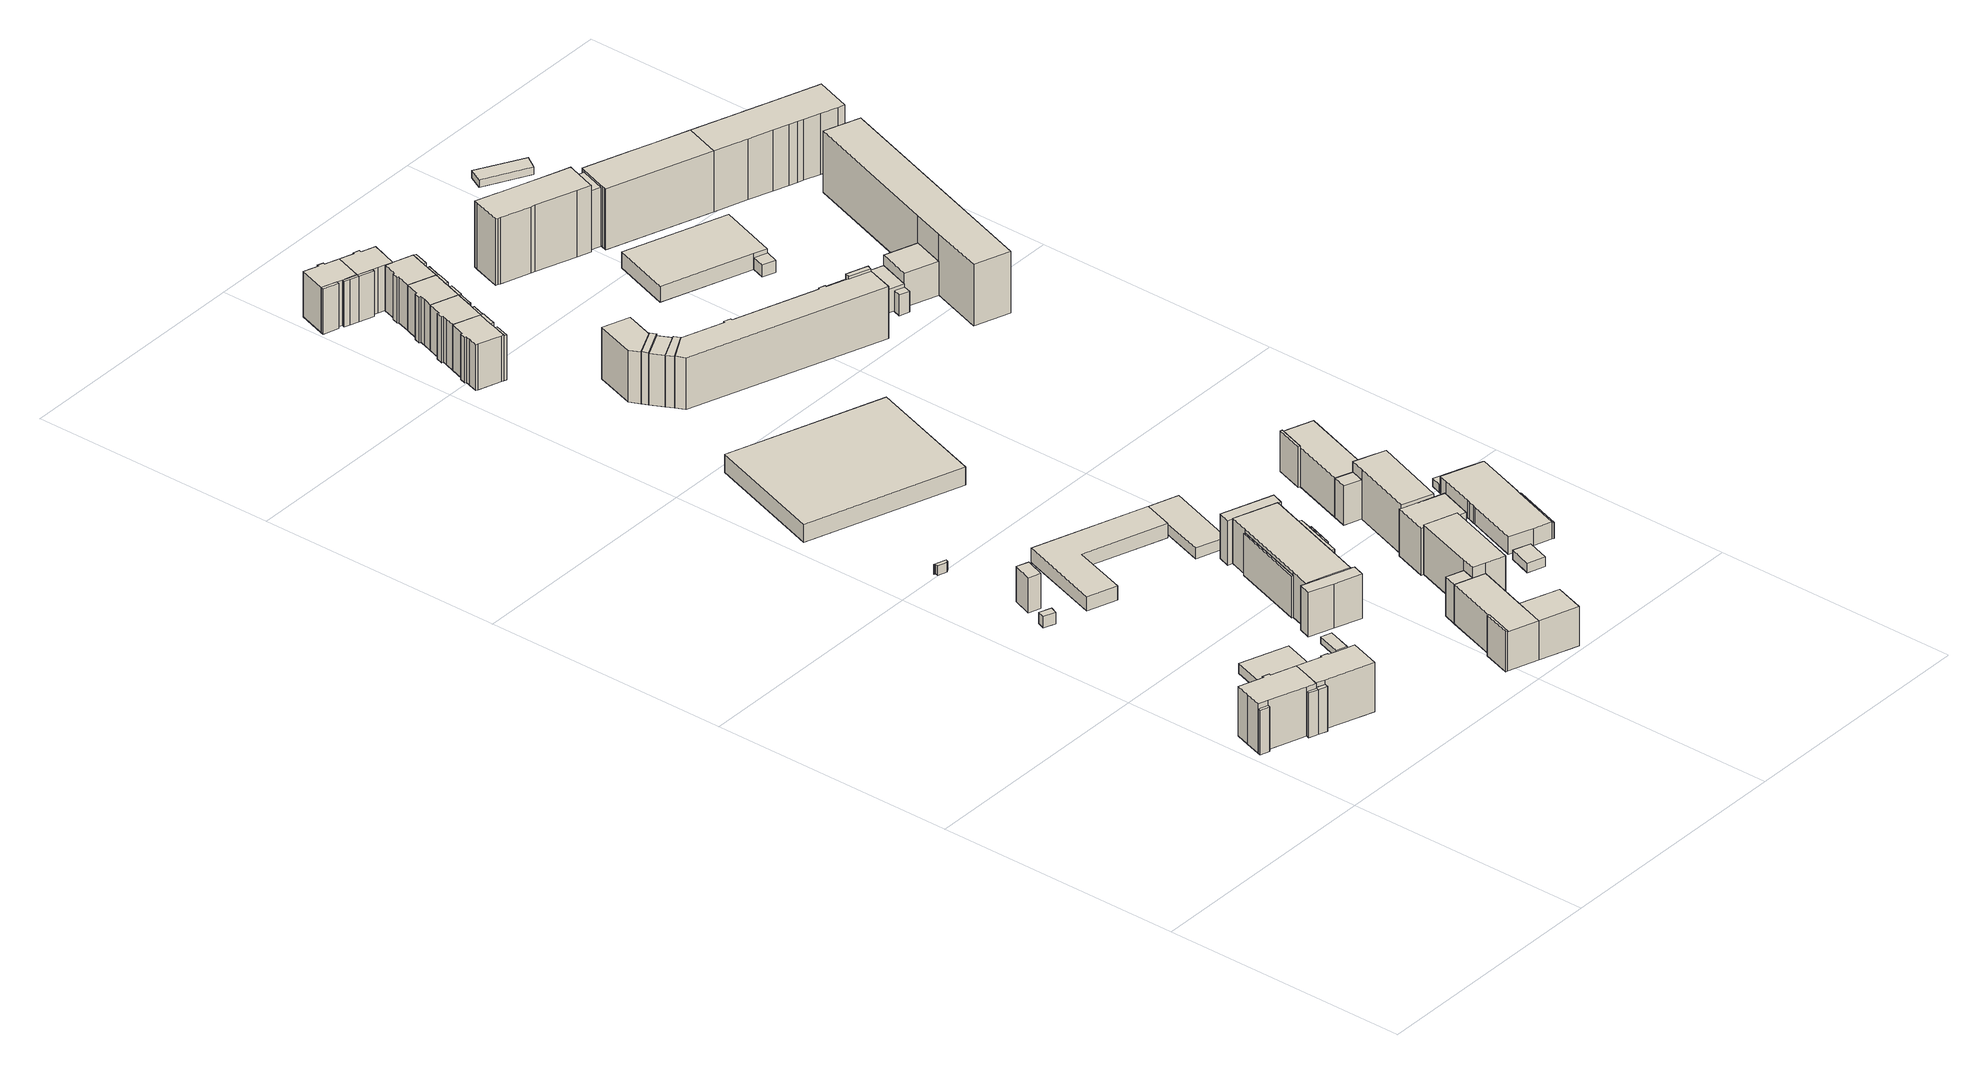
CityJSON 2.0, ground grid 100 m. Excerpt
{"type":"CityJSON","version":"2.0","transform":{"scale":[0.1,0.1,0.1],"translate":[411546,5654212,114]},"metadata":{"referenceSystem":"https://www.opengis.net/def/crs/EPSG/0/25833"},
"CityObjects":{
"building1":{"type":"Building","attributes":{"Gemeindeschluessel":14612000,"Geometrietyp2DReferenz":"3000","function":"31001_9998","roofType":"9999"},"children":["building1-1","building1-2","building1-3"]},
"building1-1":{"type":"BuildingPart","attributes":{"Dachtyp_tdc":"tdcGableRoof","Dachneigung":35.06,"QualitaetDacherkennung":77,"Geometrietyp2DReferenz":"3000","measuredHeight":22.81,"roofType":"3100"},"parents":["building1"],"geometry":[{"type":"Solid","lod":"1","boundaries":[[[[0,1,2,3,4,5,6,7,8,9,10,11]],[[12,13,14,15,16,17,18,19,20,21,22,23]],[[11,13,12,0]],[[10,14,13,11]],[[9,15,14,10]],[[8,16,15,9]],[[7,17,16,8]],[[6,18,17,7]],[[5,19,18,6]],[[4,20,19,5]],[[3,21,20,4]],[[2,22,21,3]],[[1,23,22,2]],[[0,12,23,1]]]]}]},
"building1-2":{"type":"BuildingPart","attributes":{"Dachtyp_tdc":"tdcPolyFlatRoof","Dachneigung":21.96,"QualitaetDacherkennung":33,"Geometrietyp2DReferenz":"3000","measuredHeight":19.22,"roofType":"2100"},"parents":["building1"],"geometry":[{"type":"Solid","lod":"1","boundaries":[[[[24,25,26,27]],[[28,29,23,22]],[[27,29,28,24]],[[26,23,29,27]],[[25,22,23,26]],[[24,28,22,25]]]]}]},
"building1-3":{"type":"BuildingPart","attributes":{"Dachtyp_tdc":"tdcPolyFlatRoof","Dachneigung":22.12,"QualitaetDacherkennung":29,"Geometrietyp2DReferenz":"3000","measuredHeight":19.28,"roofType":"2100"},"parents":["building1"],"geometry":[{"type":"Solid","lod":"1","boundaries":[[[[30,31,32,33]],[[13,12,34,35]],[[33,12,13,30]],[[32,34,12,33]],[[31,35,34,32]],[[30,13,35,31]]]]}]},
"building2":{"type":"Building","attributes":{"Gemeindeschluessel":14612000,"Geometrietyp2DReferenz":"3000","function":"31001_9998","roofType":"9999"},"children":["building2-1","building2-2"]},
"building2-1":{"type":"BuildingPart","attributes":{"Dachtyp_tdc":"tdcPolyFlatRoof","Dachneigung":21.98,"QualitaetDacherkennung":33,"Geometrietyp2DReferenz":"3000","measuredHeight":19.22,"roofType":"2100"},"parents":["building2"],"geometry":[{"type":"Solid","lod":"1","boundaries":[[[[36,24,37,38]],[[39,40,41,28]],[[38,40,39,36]],[[37,41,40,38]],[[24,28,41,37]],[[36,39,28,24]]]]}]},
"building2-2":{"type":"BuildingPart","attributes":{"Dachtyp_tdc":"tdcHipAndGableRoof","Dachneigung":34.93,"QualitaetDacherkennung":73,"Geometrietyp2DReferenz":"3000","measuredHeight":22.81,"roofType":"5000"},"parents":["building2"],"geometry":[{"type":"Solid","lod":"1","boundaries":[[[[3,42,43,44,45,46,47,48,49,50,4]],[[21,20,51,52,53,54,55,56,57,40,39]],[[4,20,21,3]],[[50,51,20,4]],[[49,52,51,50]],[[48,53,52,49]],[[47,54,53,48]],[[46,55,54,47]],[[45,56,55,46]],[[44,57,56,45]],[[43,40,57,44]],[[42,39,40,43]],[[3,21,39,42]]]]}]},
"building3":{"type":"Building","attributes":{"Dachtyp_tdc":"tdcGableRoof","Gemeindeschluessel":14612000,"Dachneigung":68.28,"QualitaetDacherkennung":8,"Geometrietyp2DReferenz":"3000","measuredHeight":7.59,"function":"31001_9998","roofType":"3100"},"geometry":[{"type":"Solid","lod":"1","boundaries":[[[[58,59,60,61]],[[62,63,64,65]],[[61,63,62,58]],[[60,64,63,61]],[[59,65,64,60]],[[58,62,65,59]]]]}]},
"building4":{"type":"Building","attributes":{"Dachtyp_tdc":"tdcPolyFlatRoof","Gemeindeschluessel":14612000,"Dachneigung":0,"QualitaetDacherkennung":39,"Geometrietyp2DReferenz":"3000","measuredHeight":4.25,"function":"31001_9998","roofType":"1000"},"geometry":[{"type":"Solid","lod":"1","boundaries":[[[[66,67,68,69]],[[70,71,72,73]],[[69,71,70,66]],[[68,72,71,69]],[[67,73,72,68]],[[66,70,73,67]]]]}]},
"building5":{"type":"Building","attributes":{"Dachtyp_tdc":"tdcFreeFormRoof","Gemeindeschluessel":14612000,"Dachneigung":50.84,"QualitaetDacherkennung":5,"Geometrietyp2DReferenz":"3000","measuredHeight":16.17,"function":"31001_9998","roofType":"5000"},"geometry":[{"type":"Solid","lod":"1","boundaries":[[[[74,75,76,77]],[[78,79,80,81]],[[77,79,78,74]],[[76,80,79,77]],[[75,81,80,76]],[[74,78,81,75]]]]}]},
"building6":{"type":"Building","attributes":{"Dachtyp_tdc":"tdcPolyFlatRoof","Gemeindeschluessel":14612000,"Dachneigung":0,"QualitaetDacherkennung":42,"Geometrietyp2DReferenz":"3000","measuredHeight":3.91,"function":"31001_9998","roofType":"1000"},"geometry":[{"type":"Solid","lod":"1","boundaries":[[[[82,83,84,85,86,87,88,89]],[[90,91,92,93,94,95,96,97]],[[89,91,90,82]],[[88,92,91,89]],[[87,93,92,88]],[[86,94,93,87]],[[85,95,94,86]],[[84,96,95,85]],[[83,97,96,84]],[[82,90,97,83]]]]}]},
"building7":{"type":"Building","attributes":{"Dachtyp_tdc":"tdcPolyFlatRoof","Gemeindeschluessel":14612000,"Dachneigung":5.06,"QualitaetDacherkennung":62,"Geometrietyp2DReferenz":"3000","measuredHeight":3.01,"function":"31001_9998","roofType":"2100"},"geometry":[{"type":"Solid","lod":"1","boundaries":[[[[98,99,100,101]],[[102,103,104,105]],[[101,103,102,98]],[[100,104,103,101]],[[99,105,104,100]],[[98,102,105,99]]]]}]},
"building8":{"type":"Building","attributes":{"name":"Hochschule für Technik und Wirtschaft Dresden","Dachtyp_tdc":"tdcFreeFormRoof","Gemeindeschluessel":14612000,"Dachneigung":13.19,"QualitaetDacherkennung":91,"Geometrietyp2DReferenz":"3000","measuredHeight":6.65,"function":"31001_3023","roofType":"5000"},"geometry":[{"type":"Solid","lod":"1","boundaries":[[[[106,107,108,109,110,111]],[[112,113,114,115,116,117]],[[111,113,112,106]],[[110,114,113,111]],[[109,115,114,110]],[[108,116,115,109]],[[107,117,116,108]],[[106,112,117,107]]]]}]},
"building9":{"type":"Building","attributes":{"Gemeindeschluessel":14612000,"Geometrietyp2DReferenz":"3000","function":"31001_9998","roofType":"9999"},"children":["building9-1","building9-2","building9-3","building9-4","building9-5","building9-6"]},
"building9-1":{"type":"BuildingPart","attributes":{"Dachtyp_tdc":"tdcGableRoof","Dachneigung":22.15,"QualitaetDacherkennung":25,"Geometrietyp2DReferenz":"3000","measuredHeight":19.41,"roofType":"3100"},"parents":["building9"],"geometry":[{"type":"Solid","lod":"1","boundaries":[[[[118,119,120,121]],[[122,123,124,125]],[[121,123,122,118]],[[120,124,123,121]],[[119,125,124,120]],[[118,122,125,119]]]]}]},
"building9-2":{"type":"BuildingPart","attributes":{"Dachtyp_tdc":"tdcFreeFormRoof","Dachneigung":69.65,"QualitaetDacherkennung":26,"Geometrietyp2DReferenz":"3000","measuredHeight":19.4,"roofType":"5000"},"parents":["building9"],"geometry":[{"type":"Solid","lod":"1","boundaries":[[[[118,126,127,128,129,119]],[[122,125,130,131,132,133]],[[119,125,122,118]],[[129,130,125,119]],[[128,131,130,129]],[[127,132,131,128]],[[126,133,132,127]],[[118,122,133,126]]]]}]},
"building9-3":{"type":"BuildingPart","attributes":{"Dachtyp_tdc":"tdcGableRoof","Dachneigung":21.9,"QualitaetDacherkennung":54,"Geometrietyp2DReferenz":"3000","measuredHeight":20.7,"roofType":"3100"},"parents":["building9"],"geometry":[{"type":"Solid","lod":"1","boundaries":[[[[134,135,136,137,138,139,140,141,142,143]],[[144,145,146,147,148,149,150,151,152,153]],[[142,145,144,143]],[[141,146,145,142]],[[140,147,146,141]],[[139,148,147,140]],[[138,149,148,139]],[[137,150,149,138]],[[136,151,150,137]],[[135,152,151,136]],[[134,153,152,135]],[[143,144,153,134]]]]}]},
"building9-4":{"type":"BuildingPart","attributes":{"Dachtyp_tdc":"tdcPolyFlatRoof","Dachneigung":0,"QualitaetDacherkennung":43,"Geometrietyp2DReferenz":"3000","measuredHeight":17.25,"roofType":"1000"},"parents":["building9"],"geometry":[{"type":"Solid","lod":"1","boundaries":[[[[154,155,156,157]],[[158,159,160,161]],[[157,159,158,154]],[[156,160,159,157]],[[155,161,160,156]],[[154,158,161,155]]]]}]},
"building9-5":{"type":"BuildingPart","attributes":{"Dachtyp_tdc":"tdcGableRoof","Dachneigung":21.2,"QualitaetDacherkennung":77,"Geometrietyp2DReferenz":"3000","measuredHeight":20.61,"roofType":"3100"},"parents":["building9"],"geometry":[{"type":"Solid","lod":"1","boundaries":[[[[162,163,164,165,166,167,168,169,170,171,172,173]],[[158,161,174,175,176,132,131,177,147,146,145,144]],[[173,158,144,162]],[[172,161,158,173]],[[171,174,161,172]],[[170,175,174,171]],[[169,176,175,170]],[[168,132,176,169]],[[167,131,132,168]],[[166,177,131,167]],[[165,147,177,166]],[[164,146,147,165]],[[163,145,146,164]],[[162,144,145,163]]]]}]},
"building9-6":{"type":"BuildingPart","attributes":{"Dachtyp_tdc":"tdcGableRoof","Dachneigung":21.62,"QualitaetDacherkennung":61,"Geometrietyp2DReferenz":"3000","measuredHeight":20.67,"roofType":"3100"},"parents":["building9"],"geometry":[{"type":"Solid","lod":"1","boundaries":[[[[178,179,180,181,182,183]],[[184,185,186,176,174,187]],[[183,185,184,178]],[[182,186,185,183]],[[181,176,186,182]],[[180,174,176,181]],[[179,187,174,180]],[[178,184,187,179]]]]}]},
"building10":{"type":"Building","attributes":{"name":"Hochschule für Technik und Wirtschaft Dresden","Dachtyp_tdc":"tdcHipAndGableRoof","Gemeindeschluessel":14612000,"Dachneigung":10.08,"QualitaetDacherkennung":5,"Geometrietyp2DReferenz":"3000","measuredHeight":10.89,"function":"31001_3023","roofType":"5000"},"geometry":[{"type":"Solid","lod":"1","boundaries":[[[[188,189,190,191]],[[192,193,194,195]],[[191,193,192,188]],[[190,194,193,191]],[[189,195,194,190]],[[188,192,195,189]]]]}]},
"building11":{"type":"Building","attributes":{"Gemeindeschluessel":14612000,"Geometrietyp2DReferenz":"3000","function":"31001_9998","roofType":"9999"},"children":["building11-1","building11-2","building11-3"]},
"building11-1":{"type":"BuildingPart","attributes":{"Dachtyp_tdc":"tdcPolyFlatRoof","Dachneigung":42.52,"QualitaetDacherkennung":29,"Geometrietyp2DReferenz":"3000","measuredHeight":19.48,"roofType":"2100"},"parents":["building11"],"geometry":[{"type":"Solid","lod":"1","boundaries":[[[[196,197,198,199,200,201]],[[202,203,204,205,206,207]],[[201,203,202,196]],[[200,204,203,201]],[[199,205,204,200]],[[198,206,205,199]],[[197,207,206,198]],[[196,202,207,197]]]]}]},
"building11-2":{"type":"BuildingPart","attributes":{"Dachtyp_tdc":"tdcPolyFlatRoof","Dachneigung":0,"QualitaetDacherkennung":81,"Geometrietyp2DReferenz":"3000","measuredHeight":18.96,"roofType":"1000"},"parents":["building11"],"geometry":[{"type":"Solid","lod":"1","boundaries":[[[[201,208,209,210,211,212,213,214,215,216,217,218,196]],[[203,202,219,220,221,222,223,224,225,226,227,228,229]],[[196,202,203,201]],[[218,219,202,196]],[[217,220,219,218]],[[216,221,220,217]],[[215,222,221,216]],[[214,223,222,215]],[[213,224,223,214]],[[212,225,224,213]],[[211,226,225,212]],[[210,227,226,211]],[[209,228,227,210]],[[208,229,228,209]],[[201,203,229,208]]]]}]},
"building11-3":{"type":"BuildingPart","attributes":{"Dachtyp_tdc":"tdcPolyFlatRoof","Dachneigung":24.58,"QualitaetDacherkennung":44,"Geometrietyp2DReferenz":"3000","measuredHeight":18.79,"roofType":"2100"},"parents":["building11"],"geometry":[{"type":"Solid","lod":"1","boundaries":[[[[230,231,232,233]],[[234,235,220,219]],[[233,235,234,230]],[[232,220,235,233]],[[231,219,220,232]],[[230,234,219,231]]]]}]},
"building12":{"type":"Building","attributes":{"name":"Hochschule für Technik und Wirtschaft Dresden","Dachtyp_tdc":"tdcFreeFormRoof","Gemeindeschluessel":14612000,"Dachneigung":11.05,"QualitaetDacherkennung":77,"Geometrietyp2DReferenz":"3000","measuredHeight":5.21,"function":"31001_3023","roofType":"5000"},"geometry":[{"type":"Solid","lod":"1","boundaries":[[[[236,237,238,239,240]],[[241,242,243,244,245]],[[240,242,241,236]],[[239,243,242,240]],[[238,244,243,239]],[[237,245,244,238]],[[236,241,245,237]]]]}]},
"building13":{"type":"Building","attributes":{"Gemeindeschluessel":14612000,"Geometrietyp2DReferenz":"3000","function":"31001_9998","roofType":"9999"},"children":["building13-1","building13-2","building13-3"]},
"building13-1":{"type":"BuildingPart","attributes":{"Dachtyp_tdc":"tdcPolyFlatRoof","Dachneigung":26.37,"QualitaetDacherkennung":40,"Geometrietyp2DReferenz":"3000","measuredHeight":18.81,"roofType":"2100"},"parents":["building13"],"geometry":[{"type":"Solid","lod":"1","boundaries":[[[[246,247,248,249,250]],[[251,252,253,254,255]],[[250,252,251,246]],[[249,253,252,250]],[[248,254,253,249]],[[247,255,254,248]],[[246,251,255,247]]]]}]},
"building13-2":{"type":"BuildingPart","attributes":{"Dachtyp_tdc":"tdcPolyFlatRoof","Dachneigung":0,"QualitaetDacherkennung":50,"Geometrietyp2DReferenz":"3000","measuredHeight":18.59,"roofType":"1000"},"parents":["building13"],"geometry":[{"type":"Solid","lod":"1","boundaries":[[[[256,257,258,259]],[[260,261,205,204]],[[259,261,260,256]],[[258,205,261,259]],[[257,204,205,258]],[[256,260,204,257]]]]}]},
"building13-3":{"type":"BuildingPart","attributes":{"Dachtyp_tdc":"tdcPolyFlatRoof","Dachneigung":0,"QualitaetDacherkennung":83,"Geometrietyp2DReferenz":"3000","measuredHeight":18.95,"roofType":"1000"},"parents":["building13"],"geometry":[{"type":"Solid","lod":"1","boundaries":[[[[262,263,264,265,266,267,268,269,208,200,270]],[[253,260,204,229,271,272,273,274,275,276,254]],[[270,260,253,262]],[[200,204,260,270]],[[208,229,204,200]],[[269,271,229,208]],[[268,272,271,269]],[[267,273,272,268]],[[266,274,273,267]],[[265,275,274,266]],[[264,276,275,265]],[[263,254,276,264]],[[262,253,254,263]]]]}]},
"building14":{"type":"Building","attributes":{"Gemeindeschluessel":14612000,"Geometrietyp2DReferenz":"3000","function":"31001_9998","roofType":"9999"},"children":["building14-1","building14-2","building14-3","building14-4","building14-5","building14-6","building14-7","building14-8","building14-9","building14-10","building14-11"]},
"building14-1":{"type":"BuildingPart","attributes":{"Dachtyp_tdc":"tdcPolyFlatRoof","Dachneigung":0,"QualitaetDacherkennung":68,"Geometrietyp2DReferenz":"3000","measuredHeight":16.2,"roofType":"1000"},"parents":["building14"],"geometry":[{"type":"Solid","lod":"1","boundaries":[[[[277,278,279,280,281,282]],[[283,284,285,286,287,288]],[[282,284,283,277]],[[281,285,284,282]],[[280,286,285,281]],[[279,287,286,280]],[[278,288,287,279]],[[277,283,288,278]]]]}]},
"building14-2":{"type":"BuildingPart","attributes":{"Dachtyp_tdc":"tdcPolyFlatRoof","Dachneigung":0,"QualitaetDacherkennung":66,"Geometrietyp2DReferenz":"3000","measuredHeight":16.14,"roofType":"1000"},"parents":["building14"],"geometry":[{"type":"Solid","lod":"1","boundaries":[[[[289,290,291,292,293]],[[294,295,296,297,298]],[[293,295,294,289]],[[292,296,295,293]],[[291,297,296,292]],[[290,298,297,291]],[[289,294,298,290]]]]}]},
"building14-3":{"type":"BuildingPart","attributes":{"Dachtyp_tdc":"tdcPolyFlatRoof","Dachneigung":0,"QualitaetDacherkennung":50,"Geometrietyp2DReferenz":"3000","measuredHeight":16.14,"roofType":"1000"},"parents":["building14"],"geometry":[{"type":"Solid","lod":"1","boundaries":[[[[280,299,300,301]],[[286,302,303,304]],[[301,302,286,280]],[[300,303,302,301]],[[299,304,303,300]],[[280,286,304,299]]]]}]},
"building14-4":{"type":"BuildingPart","attributes":{"Dachtyp_tdc":"tdcFreeFormRoof","Dachneigung":62.84,"QualitaetDacherkennung":42,"Geometrietyp2DReferenz":"3000","measuredHeight":17.19,"roofType":"5000"},"parents":["building14"],"geometry":[{"type":"Solid","lod":"1","boundaries":[[[[305,306,307,308]],[[295,309,310,296]],[[308,309,295,305]],[[307,310,309,308]],[[306,296,310,307]],[[305,295,296,306]]]]}]},
"building14-5":{"type":"BuildingPart","attributes":{"Dachtyp_tdc":"tdcHipAndGableRoof","Dachneigung":35.53,"QualitaetDacherkennung":71,"Geometrietyp2DReferenz":"3000","measuredHeight":22.99,"roofType":"5000"},"parents":["building14"],"geometry":[{"type":"Solid","lod":"1","boundaries":[[[[311,312,313,314,315,316]],[[317,287,304,303,318,319]],[[316,317,319,311]],[[315,287,317,316]],[[314,304,287,315]],[[313,303,304,314]],[[312,318,303,313]],[[311,319,318,312]]]]}]},
"building14-6":{"type":"BuildingPart","attributes":{"Dachtyp_tdc":"tdcPolyFlatRoof","Dachneigung":0,"QualitaetDacherkennung":51,"Geometrietyp2DReferenz":"3000","measuredHeight":16.19,"roofType":"1000"},"parents":["building14"],"geometry":[{"type":"Solid","lod":"1","boundaries":[[[[320,321,289,322]],[[323,324,294,325]],[[322,324,323,320]],[[289,294,324,322]],[[321,325,294,289]],[[320,323,325,321]]]]}]},
"building14-7":{"type":"BuildingPart","attributes":{"Dachtyp_tdc":"tdcFreeFormRoof","Dachneigung":63.02,"QualitaetDacherkennung":37,"Geometrietyp2DReferenz":"3000","measuredHeight":17.15,"roofType":"5000"},"parents":["building14"],"geometry":[{"type":"Solid","lod":"1","boundaries":[[[[326,327,328,329]],[[284,330,331,285]],[[329,330,284,326]],[[328,331,330,329]],[[327,285,331,328]],[[326,284,285,327]]]]}]},
"building14-8":{"type":"BuildingPart","attributes":{"Dachtyp_tdc":"tdcPolyFlatRoof","Dachneigung":0,"QualitaetDacherkennung":57,"Geometrietyp2DReferenz":"3000","measuredHeight":16.14,"roofType":"1000"},"parents":["building14"],"geometry":[{"type":"Solid","lod":"1","boundaries":[[[[332,333,278,277]],[[334,283,288,335]],[[277,283,334,332]],[[278,288,283,277]],[[333,335,288,278]],[[332,334,335,333]]]]}]},
"building14-9":{"type":"BuildingPart","attributes":{"Dachtyp_tdc":"tdcHipAndGableRoof","Dachneigung":35.03,"QualitaetDacherkennung":76,"Geometrietyp2DReferenz":"3000","measuredHeight":22.94,"roofType":"5000"},"parents":["building14"],"geometry":[{"type":"Solid","lod":"1","boundaries":[[[[336,337,338,339,340,341]],[[323,325,298,342,343,344]],[[341,325,323,336]],[[340,298,325,341]],[[339,342,298,340]],[[338,343,342,339]],[[337,344,343,338]],[[336,323,344,337]]]]}]},
"building14-10":{"type":"BuildingPart","attributes":{"Dachtyp_tdc":"tdcGableRoof","Dachneigung":36.73,"QualitaetDacherkennung":13,"Geometrietyp2DReferenz":"3000","measuredHeight":23,"roofType":"3100"},"parents":["building14"],"geometry":[{"type":"Solid","lod":"1","boundaries":[[[[345,346,347,348,349]],[[344,343,350,351,352]],[[349,343,344,345]],[[348,350,343,349]],[[347,351,350,348]],[[346,352,351,347]],[[345,344,352,346]]]]}]},
"building14-11":{"type":"BuildingPart","attributes":{"Dachtyp_tdc":"tdcGableRoof","Dachneigung":33.35,"QualitaetDacherkennung":47,"Geometrietyp2DReferenz":"3000","measuredHeight":22.85,"roofType":"3100"},"parents":["building14"],"geometry":[{"type":"Solid","lod":"1","boundaries":[[[[353,354,355,356,357,358,359,360,361]],[[319,362,318,363,364,352,365,351,366]],[[360,362,319,361]],[[359,318,362,360]],[[358,363,318,359]],[[357,364,363,358]],[[356,352,364,357]],[[355,365,352,356]],[[354,351,365,355]],[[353,366,351,354]],[[361,319,366,353]]]]}]},
"building15":{"type":"Building","attributes":{"Gemeindeschluessel":14612000,"Geometrietyp2DReferenz":"3000","function":"31001_9998","roofType":"9999"},"children":["building15-1","building15-2","building15-3"]},
"building15-1":{"type":"BuildingPart","attributes":{"Dachtyp_tdc":"tdcFreeFormRoof","Dachneigung":58.13,"QualitaetDacherkennung":10,"Geometrietyp2DReferenz":"3000","measuredHeight":19.27,"roofType":"5000"},"parents":["building15"],"geometry":[{"type":"Solid","lod":"1","boundaries":[[[[367,368,369,370]],[[371,372,373,374]],[[370,372,371,367]],[[369,373,372,370]],[[368,374,373,369]],[[367,371,374,368]]]]}]},
"building15-2":{"type":"BuildingPart","attributes":{"Dachtyp_tdc":"tdcPolyFlatRoof","Dachneigung":0,"QualitaetDacherkennung":70,"Geometrietyp2DReferenz":"3000","measuredHeight":18.79,"roofType":"1000"},"parents":["building15"],"geometry":[{"type":"Solid","lod":"1","boundaries":[[[[368,367,375,376,377,378,379,380,381,382,383]],[[384,385,386,387,388,389,390,391,392,371,374]],[[383,384,374,368]],[[382,385,384,383]],[[381,386,385,382]],[[380,387,386,381]],[[379,388,387,380]],[[378,389,388,379]],[[377,390,389,378]],[[376,391,390,377]],[[375,392,391,376]],[[367,371,392,375]],[[368,374,371,367]]]]}]},
"building15-3":{"type":"BuildingPart","attributes":{"Dachtyp_tdc":"tdcFreeFormRoof","Dachneigung":58.05,"QualitaetDacherkennung":8,"Geometrietyp2DReferenz":"3000","measuredHeight":19.35,"roofType":"5000"},"parents":["building15"],"geometry":[{"type":"Solid","lod":"1","boundaries":[[[[376,375,393,394,395,396]],[[391,397,398,399,400,392]],[[396,397,391,376]],[[395,398,397,396]],[[394,399,398,395]],[[393,400,399,394]],[[375,392,400,393]],[[376,391,392,375]]]]}]},
"building16":{"type":"Building","attributes":{"Gemeindeschluessel":14612000,"Geometrietyp2DReferenz":"3000","function":"31001_9998","roofType":"9999"},"children":["building16-1","building16-2","building16-3"]},
"building16-1":{"type":"BuildingPart","attributes":{"Dachtyp_tdc":"tdcPolyFlatRoof","Dachneigung":45.02,"QualitaetDacherkennung":40,"Geometrietyp2DReferenz":"3000","measuredHeight":19.39,"roofType":"2100"},"parents":["building16"],"geometry":[{"type":"Solid","lod":"1","boundaries":[[[[401,402,403,404,405]],[[406,407,408,409,410]],[[405,407,406,401]],[[404,408,407,405]],[[403,409,408,404]],[[402,410,409,403]],[[401,406,410,402]]]]}]},
"building16-2":{"type":"BuildingPart","attributes":{"Dachtyp_tdc":"tdcPolyFlatRoof","Dachneigung":0,"QualitaetDacherkennung":83,"Geometrietyp2DReferenz":"3000","measuredHeight":18.92,"roofType":"1000"},"parents":["building16"],"geometry":[{"type":"Solid","lod":"1","boundaries":[[[[411,412,413,414,415,416,417,418,264,263,419,420]],[[406,421,422,254,276,423,424,425,426,427,428,407]],[[420,421,406,411]],[[419,422,421,420]],[[263,254,422,419]],[[264,276,254,263]],[[418,423,276,264]],[[417,424,423,418]],[[416,425,424,417]],[[415,426,425,416]],[[414,427,426,415]],[[413,428,427,414]],[[412,407,428,413]],[[411,406,407,412]]]]}]},
"building16-3":{"type":"BuildingPart","attributes":{"Dachtyp_tdc":"tdcPolyFlatRoof","Dachneigung":43.93,"QualitaetDacherkennung":33,"Geometrietyp2DReferenz":"3000","measuredHeight":19.42,"roofType":"2100"},"parents":["building16"],"geometry":[{"type":"Solid","lod":"1","boundaries":[[[[420,419,429,430]],[[421,431,255,422]],[[430,431,421,420]],[[429,255,431,430]],[[419,422,255,429]],[[420,421,422,419]]]]}]},
"building17":{"type":"Building","attributes":{"Gemeindeschluessel":14612000,"Geometrietyp2DReferenz":"3000","function":"31001_9998","roofType":"9999"},"children":["building17-1","building17-2"]},
"building17-1":{"type":"BuildingPart","attributes":{"Dachtyp_tdc":"tdcPolyFlatRoof","Dachneigung":42.31,"QualitaetDacherkennung":13,"Geometrietyp2DReferenz":"3000","measuredHeight":19.32,"roofType":"2100"},"parents":["building17"],"geometry":[{"type":"Solid","lod":"1","boundaries":[[[[395,432,433,396]],[[398,397,434,435]],[[396,397,398,395]],[[433,434,397,396]],[[432,435,434,433]],[[395,398,435,432]]]]}]},
"building17-2":{"type":"BuildingPart","attributes":{"Dachtyp_tdc":"tdcPolyFlatRoof","Dachneigung":0,"QualitaetDacherkennung":70,"Geometrietyp2DReferenz":"3000","measuredHeight":18.83,"roofType":"1000"},"parents":["building17"],"geometry":[{"type":"Solid","lod":"1","boundaries":[[[[436,437,438,439,440,441,442,377,396,433,443,444]],[[445,446,447,434,397,390,448,449,450,451,452,453]],[[444,446,445,436]],[[443,447,446,444]],[[433,434,447,443]],[[396,397,434,433]],[[377,390,397,396]],[[442,448,390,377]],[[441,449,448,442]],[[440,450,449,441]],[[439,451,450,440]],[[438,452,451,439]],[[437,453,452,438]],[[436,445,453,437]]]]}]},
"building18":{"type":"Building","attributes":{"Gemeindeschluessel":14612000,"Geometrietyp2DReferenz":"3000","function":"31001_9998","roofType":"9999"},"children":["building18-1","building18-2","building18-3"]},
"building18-1":{"type":"BuildingPart","attributes":{"Dachtyp_tdc":"tdcPolyFlatRoof","Dachneigung":0,"QualitaetDacherkennung":76,"Geometrietyp2DReferenz":"3000","measuredHeight":18.91,"roofType":"1000"},"parents":["building18"],"geometry":[{"type":"Solid","lod":"1","boundaries":[[[[454,455,436,444,456,457,458,459,413,412,460]],[[461,462,407,428,463,464,465,466,467,468,469]],[[460,462,461,454]],[[412,407,462,460]],[[413,428,407,412]],[[459,463,428,413]],[[458,464,463,459]],[[457,465,464,458]],[[456,466,465,457]],[[444,467,466,456]],[[436,468,467,444]],[[455,469,468,436]],[[454,461,469,455]]]]}]},
"building18-2":{"type":"BuildingPart","attributes":{"Dachtyp_tdc":"tdcPolyFlatRoof","Dachneigung":45.28,"QualitaetDacherkennung":28,"Geometrietyp2DReferenz":"3000","measuredHeight":19.44,"roofType":"2100"},"parents":["building18"],"geometry":[{"type":"Solid","lod":"1","boundaries":[[[[470,471,472,473,474]],[[461,469,475,476,477]],[[474,469,461,470]],[[473,475,469,474]],[[472,476,475,473]],[[471,477,476,472]],[[470,461,477,471]]]]}]},
"building18-3":{"type":"BuildingPart","attributes":{"Dachtyp_tdc":"tdcPolyFlatRoof","Dachneigung":0,"QualitaetDacherkennung":45,"Geometrietyp2DReferenz":"3000","measuredHeight":18.5,"roofType":"1000"},"parents":["building18"],"geometry":[{"type":"Solid","lod":"1","boundaries":[[[[478,479,480,481]],[[482,408,407,462]],[[481,408,482,478]],[[480,407,408,481]],[[479,462,407,480]],[[478,482,462,479]]]]}]},
"building19":{"type":"Building","attributes":{"Dachtyp_tdc":"tdcPolyFlatRoof","Gemeindeschluessel":14612000,"Dachneigung":0,"QualitaetDacherkennung":81,"Geometrietyp2DReferenz":"3000","measuredHeight":3.91,"function":"31001_9998","roofType":"1000"},"geometry":[{"type":"Solid","lod":"1","boundaries":[[[[483,484,485,486]],[[487,488,489,490]],[[486,488,487,483]],[[485,489,488,486]],[[484,490,489,485]],[[483,487,490,484]]]]}]},
"building20":{"type":"Building","attributes":{"Gemeindeschluessel":14612000,"Geometrietyp2DReferenz":"3000","function":"31001_9998","roofType":"9999"},"children":["building20-1","building20-2","building20-3"]},
"building20-1":{"type":"BuildingPart","attributes":{"Dachtyp_tdc":"tdcPolyFlatRoof","Dachneigung":0,"QualitaetDacherkennung":74,"Geometrietyp2DReferenz":"3000","measuredHeight":3.21,"roofType":"1000"},"parents":["building20"],"geometry":[{"type":"Solid","lod":"1","boundaries":[[[[491,492,493,494,495,496,497,498,499]],[[500,501,502,503,504,505,506,507,508]],[[499,500,508,491]],[[498,501,500,499]],[[497,502,501,498]],[[496,503,502,497]],[[495,504,503,496]],[[494,505,504,495]],[[493,506,505,494]],[[492,507,506,493]],[[491,508,507,492]]]]}]},
"building20-2":{"type":"BuildingPart","attributes":{"Dachtyp_tdc":"tdcPolyFlatRoof","Dachneigung":2.7,"QualitaetDacherkennung":80,"Geometrietyp2DReferenz":"3000","measuredHeight":7.46,"roofType":"2100"},"parents":["building20"],"geometry":[{"type":"Solid","lod":"1","boundaries":[[[[509,510,511,512,513,514,515,516,517,518,519,520,521,522]],[[508,523,524,525,526,527,528,529,530,531,532,533,534,500]],[[522,508,500,509]],[[521,523,508,522]],[[520,524,523,521]],[[519,525,524,520]],[[518,526,525,519]],[[517,527,526,518]],[[516,528,527,517]],[[515,529,528,516]],[[514,530,529,515]],[[513,531,530,514]],[[512,532,531,513]],[[511,533,532,512]],[[510,534,533,511]],[[509,500,534,510]]]]}]},
"building20-3":{"type":"BuildingPart","attributes":{"Dachtyp_tdc":"tdcPolyFlatRoof","Dachneigung":0,"QualitaetDacherkennung":58,"Geometrietyp2DReferenz":"3000","measuredHeight":6.54,"roofType":"1000"},"parents":["building20"],"geometry":[{"type":"Solid","lod":"1","boundaries":[[[[535,536,537,538,539,540]],[[541,542,543,544,527,526]],[[540,542,541,535]],[[539,543,542,540]],[[538,544,543,539]],[[537,527,544,538]],[[536,526,527,537]],[[535,541,526,536]]]]}]},
"building21":{"type":"Building","attributes":{"name":"Fi0.0zamt Dresden","Gemeindeschluessel":14612000,"Geometrietyp2DReferenz":"3000","function":"31001_3010","roofType":"9999"},"children":["building21-1","building21-2","building21-3","building21-4","building21-5","building21-6","building21-7","building21-8","building21-9"]},
"building21-1":{"type":"BuildingPart","attributes":{"Dachtyp_tdc":"tdcPolyFlatRoof","Dachneigung":5.01,"QualitaetDacherkennung":36,"Geometrietyp2DReferenz":"3000","measuredHeight":22.16,"roofType":"2100"},"parents":["building21"],"geometry":[{"type":"Solid","lod":"1","boundaries":[[[[545,546,547,548,549,550,551]],[[552,553,554,555,556,557,558]],[[551,553,552,545]],[[550,554,553,551]],[[549,555,554,550]],[[548,556,555,549]],[[547,557,556,548]],[[546,558,557,547]],[[545,552,558,546]]]]}]},
"building21-2":{"type":"BuildingPart","attributes":{"Dachtyp_tdc":"tdcPolyFlatRoof","Dachneigung":11.49,"QualitaetDacherkennung":13,"Geometrietyp2DReferenz":"3000","measuredHeight":23.32,"roofType":"2100"},"parents":["building21"],"geometry":[{"type":"Solid","lod":"1","boundaries":[[[[559,560,561,562]],[[563,564,565,566]],[[562,564,563,559]],[[561,565,564,562]],[[560,566,565,561]],[[559,563,566,560]]]]}]},
"building21-3":{"type":"BuildingPart","attributes":{"Dachtyp_tdc":"tdcGableRoof","Dachneigung":10.08,"QualitaetDacherkennung":11,"Geometrietyp2DReferenz":"3000","measuredHeight":11,"roofType":"3100"},"parents":["building21"],"geometry":[{"type":"Solid","lod":"1","boundaries":[[[[567,568,569,570]],[[566,571,572,573]],[[570,571,566,567]],[[569,572,571,570]],[[568,573,572,569]],[[567,566,573,568]]]]}]},
"building21-4":{"type":"BuildingPart","attributes":{"Dachtyp_tdc":"tdcPolyFlatRoof","Dachneigung":0,"QualitaetDacherkennung":80,"Geometrietyp2DReferenz":"3000","measuredHeight":8.62,"roofType":"1000"},"parents":["building21"],"geometry":[{"type":"Solid","lod":"1","boundaries":[[[[574,575,576,577]],[[573,578,579,580]],[[577,578,573,574]],[[576,579,578,577]],[[575,580,579,576]],[[574,573,580,575]]]]}]},
"building21-5":{"type":"BuildingPart","attributes":{"Dachtyp_tdc":"tdcGableRoof","Dachneigung":58.47,"QualitaetDacherkennung":3,"Geometrietyp2DReferenz":"3000","measuredHeight":20.57,"roofType":"3100"},"parents":["building21"],"geometry":[{"type":"Solid","lod":"1","boundaries":[[[[581,582,583,584]],[[585,586,573,572]],[[584,586,585,581]],[[583,573,586,584]],[[582,572,573,583]],[[581,585,572,582]]]]}]},
"building21-6":{"type":"BuildingPart","attributes":{"Dachtyp_tdc":"tdcPolyFlatRoof","Dachneigung":0,"QualitaetDacherkennung":44,"Geometrietyp2DReferenz":"3000","measuredHeight":21.36,"roofType":"1000"},"parents":["building21"],"geometry":[{"type":"Solid","lod":"1","boundaries":[[[[587,588,589,590,591,592]],[[593,594,595,596,597,598]],[[592,594,593,587]],[[591,595,594,592]],[[590,596,595,591]],[[589,597,596,590]],[[588,598,597,589]],[[587,593,598,588]]]]}]},
"building21-7":{"type":"BuildingPart","attributes":{"Dachtyp_tdc":"tdcPolyFlatRoof","Dachneigung":0,"QualitaetDacherkennung":46,"Geometrietyp2DReferenz":"3000","measuredHeight":21.4,"roofType":"1000"},"parents":["building21"],"geometry":[{"type":"Solid","lod":"1","boundaries":[[[[599,600,601,602,603]],[[556,604,605,606,557]],[[603,604,556,599]],[[602,605,604,603]],[[601,606,605,602]],[[600,557,606,601]],[[599,556,557,600]]]]}]},
"building21-8":{"type":"BuildingPart","attributes":{"Dachtyp_tdc":"tdcPolyFlatRoof","Dachneigung":0,"QualitaetDacherkennung":19,"Geometrietyp2DReferenz":"3000","measuredHeight":21.5,"roofType":"1000"},"parents":["building21"],"geometry":[{"type":"Solid","lod":"1","boundaries":[[[[607,608,609,610,611,612,613,614,615,616,617,618,619,620]],[[595,621,622,623,624,625,626,627,628,565,564,629,630,596]],[[620,621,595,607]],[[619,622,621,620]],[[618,623,622,619]],[[617,624,623,618]],[[616,625,624,617]],[[615,626,625,616]],[[614,627,626,615]],[[613,628,627,614]],[[612,565,628,613]],[[611,564,565,612]],[[610,629,564,611]],[[609,630,629,610]],[[608,596,630,609]],[[607,595,596,608]]]]}]},
"building21-9":{"type":"BuildingPart","attributes":{"Dachtyp_tdc":"tdcPolyFlatRoof","Dachneigung":0,"QualitaetDacherkennung":57,"Geometrietyp2DReferenz":"3000","measuredHeight":21.31,"roofType":"1000"},"parents":["building21"],"geometry":[{"type":"Solid","lod":"1","boundaries":[[[[631,632,589,588]],[[554,598,597,555]],[[588,598,554,631]],[[589,597,598,588]],[[632,555,597,589]],[[631,554,555,632]]]]}]},
"building22":{"type":"Building","attributes":{"Gemeindeschluessel":14612000,"Geometrietyp2DReferenz":"3000","function":"31001_9998","roofType":"9999"},"children":["building22-1","building22-2","building22-3"]},
"building22-1":{"type":"BuildingPart","attributes":{"Dachtyp_tdc":"tdcPolyFlatRoof","Dachneigung":0,"QualitaetDacherkennung":52,"Geometrietyp2DReferenz":"3000","measuredHeight":24.38,"roofType":"1000"},"parents":["building22"],"geometry":[{"type":"Solid","lod":"1","boundaries":[[[[633,634,635,636]],[[637,638,639,640]],[[635,638,637,636]],[[634,639,638,635]],[[633,640,639,634]],[[636,637,640,633]]]]}]},
"building22-2":{"type":"BuildingPart","attributes":{"Dachtyp_tdc":"tdcCutGableRoof","Dachneigung":0.07,"QualitaetDacherkennung":49,"Geometrietyp2DReferenz":"3000","measuredHeight":28.66,"roofType":"9999"},"parents":["building22"],"geometry":[{"type":"Solid","lod":"1","boundaries":[[[[641,642,643,644,645,646,647,648,649,650,651,652,653,654,655,656,657]],[[658,659,660,637,640,661,662,663,664,665,666,667,668,669,670,671,672]],[[657,658,672,641]],[[656,659,658,657]],[[655,660,659,656]],[[654,637,660,655]],[[653,640,637,654]],[[652,661,640,653]],[[651,662,661,652]],[[650,663,662,651]],[[649,664,663,650]],[[648,665,664,649]],[[647,666,665,648]],[[646,667,666,647]],[[645,668,667,646]],[[644,669,668,645]],[[643,670,669,644]],[[642,671,670,643]],[[641,672,671,642]]]]}]},
"building22-3":{"type":"BuildingPart","attributes":{"Dachtyp_tdc":"tdcPolyFlatRoof","Dachneigung":0,"QualitaetDacherkennung":37,"Geometrietyp2DReferenz":"3000","measuredHeight":5.05,"roofType":"1000"},"parents":["building22"],"geometry":[{"type":"Solid","lod":"1","boundaries":[[[[673,674,675,676,677,678]],[[679,680,681,682,658,672]],[[678,680,679,673]],[[677,681,680,678]],[[676,682,681,677]],[[675,658,682,676]],[[674,672,658,675]],[[673,679,672,674]]]]}]},
"building23":{"type":"Building","attributes":{"Gemeindeschluessel":14612000,"Geometrietyp2DReferenz":"3000","function":"31001_9998","roofType":"9999"},"children":["building23-1","building23-2"]},
"building23-1":{"type":"BuildingPart","attributes":{"Dachtyp_tdc":"tdcPolyFlatRoof","Dachneigung":0,"QualitaetDacherkennung":61,"Geometrietyp2DReferenz":"3000","measuredHeight":6.64,"roofType":"1000"},"parents":["building23"],"geometry":[{"type":"Solid","lod":"1","boundaries":[[[[683,684,685,686,687]],[[688,689,690,691,692]],[[687,689,688,683]],[[686,690,689,687]],[[685,691,690,686]],[[684,692,691,685]],[[683,688,692,684]]]]}]},
"building23-2":{"type":"BuildingPart","attributes":{"Dachtyp_tdc":"tdcPolyFlatRoof","Dachneigung":0,"QualitaetDacherkennung":62,"Geometrietyp2DReferenz":"3000","measuredHeight":5,"roofType":"1000"},"parents":["building23"],"geometry":[{"type":"Solid","lod":"1","boundaries":[[[[693,694,695,696]],[[691,697,698,692]],[[696,697,691,693]],[[695,698,697,696]],[[694,692,698,695]],[[693,691,692,694]]]]}]},
"building24":{"type":"Building","attributes":{"Gemeindeschluessel":14612000,"Geometrietyp2DReferenz":"3000","function":"31001_9998","roofType":"9999"},"children":["building24-1","building24-2"]},
"building24-1":{"type":"BuildingPart","attributes":{"Dachtyp_tdc":"tdcGableRoof","Dachneigung":12.98,"QualitaetDacherkennung":7,"Geometrietyp2DReferenz":"3000","measuredHeight":6.81,"roofType":"3100"},"parents":["building24"],"geometry":[{"type":"Solid","lod":"1","boundaries":[[[[699,700,701,702,703,704,705,706,707,708]],[[709,710,711,712,713,714,715,716,717,718]],[[708,710,709,699]],[[707,711,710,708]],[[706,712,711,707]],[[705,713,712,706]],[[704,714,713,705]],[[703,715,714,704]],[[702,716,715,703]],[[701,717,716,702]],[[700,718,717,701]],[[699,709,718,700]]]]}]},
"building24-2":{"type":"BuildingPart","attributes":{"Dachtyp_tdc":"tdcPolyFlatRoof","Dachneigung":0,"QualitaetDacherkennung":52,"Geometrietyp2DReferenz":"3000","measuredHeight":25.17,"roofType":"1000"},"parents":["building24"],"geometry":[{"type":"Solid","lod":"1","boundaries":[[[[719,720,721,722,723,724,725,726,727,728]],[[712,710,729,730,731,732,733,734,735,736]],[[728,710,712,719]],[[727,729,710,728]],[[726,730,729,727]],[[725,731,730,726]],[[724,732,731,725]],[[723,733,732,724]],[[722,734,733,723]],[[721,735,734,722]],[[720,736,735,721]],[[719,712,736,720]]]]}]},
"building25":{"type":"Building","attributes":{"Dachtyp_tdc":"tdcPolyFlatRoof","Gemeindeschluessel":14612000,"Dachneigung":4.8,"QualitaetDacherkennung":82,"Geometrietyp2DReferenz":"3000","measuredHeight":3.35,"function":"31001_2000","roofType":"2100"},"geometry":[{"type":"Solid","lod":"1","boundaries":[[[[737,738,739,740]],[[741,742,743,744]],[[740,742,741,737]],[[739,743,742,740]],[[738,744,743,739]],[[737,741,744,738]]]]}]},
"building26":{"type":"Building","attributes":{"name":"Fi0.0zamt Dresden","Dachtyp_tdc":"tdcPolyFlatRoof","Gemeindeschluessel":14612000,"Dachneigung":0,"QualitaetDacherkennung":76,"Geometrietyp2DReferenz":"3000","measuredHeight":25.36,"function":"31001_3010","roofType":"1000"},"geometry":[{"type":"Solid","lod":"1","boundaries":[[[[745,746,747,748,749,750]],[[751,752,753,754,755,756]],[[750,752,751,745]],[[749,753,752,750]],[[748,754,753,749]],[[747,755,754,748]],[[746,756,755,747]],[[745,751,756,746]]]]}]},
"building27":{"type":"Building","attributes":{"name":"Institut für Bildung und Sicherheit","Gemeindeschluessel":14612000,"Geometrietyp2DReferenz":"3000","function":"31001_3021","roofType":"9999"},"children":["building27-1","building27-2"]},
"building27-1":{"type":"BuildingPart","attributes":{"Dachtyp_tdc":"tdcPolyFlatRoof","Dachneigung":0,"QualitaetDacherkennung":49,"Geometrietyp2DReferenz":"3000","measuredHeight":25.16,"roofType":"1000"},"parents":["building27"],"geometry":[{"type":"Solid","lod":"1","boundaries":[[[[757,758,727,726,759,760,761,762,763,764,765,766,767,768]],[[769,770,771,772,773,774,775,776,777,778,730,729,779,780]],[[767,770,769,768]],[[766,771,770,767]],[[765,772,771,766]],[[764,773,772,765]],[[763,774,773,764]],[[762,775,774,763]],[[761,776,775,762]],[[760,777,776,761]],[[759,778,777,760]],[[726,730,778,759]],[[727,729,730,726]],[[758,779,729,727]],[[757,780,779,758]],[[768,769,780,757]]]]}]},
"building27-2":{"type":"BuildingPart","attributes":{"Dachtyp_tdc":"tdcGableRoof","Dachneigung":39.97,"QualitaetDacherkennung":5,"Geometrietyp2DReferenz":"3000","measuredHeight":6.61,"roofType":"3100"},"parents":["building27"],"geometry":[{"type":"Solid","lod":"1","boundaries":[[[[781,782,783,784]],[[780,785,786,769]],[[784,785,780,781]],[[783,786,785,784]],[[782,769,786,783]],[[781,780,769,782]]]]}]}
},
"vertices":[
[68,440,214],[218,389,214],[255,377,214],[276,439,214],[296,498,214],[196,531,214],[198,538,214],[171,547,214],[169,540,214],[71,573,214],[51,514,214],[31,452,214],[68,440,10],[31,452,10],[51,514,10],[71,573,10],[169,540,10],[171,547,10],[198,538,10],[196,531,10],[296,498,10],[276,439,10],[255,377,10],[218,389,10],
[250,364,195],[255,377,195],[218,389,195],[214,377,195],[250,364,10],[214,377,10],
[31,452,195],[27,440,195],[64,428,195],[68,440,195],[64,428,10],[27,440,10],
[255,379,195],[286,352,195],[291,367,195],[255,379,10],[291,367,10],[286,352,10],
[255,379,214],[291,367,214],[481,302,214],[522,423,214],[478,437,214],[420,457,214],[422,462,214],[395,471,214],[393,465,214],[393,465,10],[395,471,10],[422,462,10],[420,457,10],[478,437,10],[522,423,10],[481,302,10],
[157,1503,64],[203,1485,64],[214,1513,64],[167,1531,64],[157,1503,17],[167,1531,17],[214,1513,17],[203,1485,17],
[324,686,57],[515,622,57],[555,742,57],[364,807,57],[324,686,15],[364,807,15],[555,742,15],[515,622,15],
[222,1677,163],[194,1601,163],[242,1584,163],[270,1659,163],[222,1677,17],[270,1659,17],[242,1584,17],[194,1601,17],
[181,2006,51],[187,2004,51],[183,1992,51],[220,1980,51],[222,1985,51],[228,1983,51],[231,1993,51],[182,2009,51],[181,2006,12],[182,2009,12],[231,1993,12],[228,1983,12],[222,1985,12],[220,1980,12],[183,1992,12],[187,2004,12],
[688,592,48],[721,686,48],[678,700,48],[646,606,48],[688,592,20],[646,606,20],[678,700,20],[721,686,20],
[912,1653,61],[459,1803,61],[347,1466,61],[466,1426,61],[539,1645,61],[872,1534,61],[912,1653,2],[872,1534,2],[539,1645,2],[466,1426,2],[347,1466,2],[459,1803,2],
[1001,1012,200],[966,908,200],[971,906,200],[1007,1010,200],[1001,1012,17],[1007,1010,17],[971,906,17],[966,908,17],
[1017,1060,200],[1002,1065,200],[934,866,200],[950,860,200],[950,860,17],[934,866,17],[1002,1065,17],[1017,1060,17],
[702,808,201],[686,761,201],[784,726,201],[891,689,201],[891,690,201],[907,737,201],[893,743,201],[892,742,201],[800,774,201],[721,801,201],[721,801,17],[800,774,17],[892,742,17],[893,743,17],[907,737,17],[891,690,17],[891,689,17],[784,726,17],[686,761,17],[702,808,17],
[747,878,189],[846,1171,189],[840,1173,189],[741,880,189],[747,878,17],[741,880,17],[840,1173,17],[846,1171,17],
[721,801,204],[800,774,204],[892,742,204],[893,743,204],[892,743,204],[934,866,204],[1002,1065,204],[1044,1188,204],[952,1219,204],[872,1247,204],[846,1171,204],[747,878,204],[872,1247,17],[952,1219,17],[1044,1188,17],[892,743,17],
[869,1300,201],[853,1253,201],[872,1247,201],[1044,1188,201],[1058,1183,201],[1075,1230,201],[869,1300,17],[1075,1230,17],[1058,1183,17],[853,1253,17],
[213,2957,88],[50,2476,88],[673,2266,88],[835,2747,88],[213,2957,13],[835,2747,13],[673,2266,13],[50,2476,13],
[204,3983,197],[215,3980,197],[222,4003,197],[235,4041,197],[225,4045,197],[224,4045,197],[204,3983,8],[224,4045,8],[225,4045,8],[235,4041,8],[222,4003,8],[215,3980,8],
[117,4081,197],[97,4022,197],[91,4024,197],[83,4000,197],[89,3998,197],[82,3978,197],[70,3942,197],[80,3938,197],[170,3908,197],[177,3905,197],[196,3961,197],[196,3961,8],[177,3905,8],[170,3908,8],[80,3938,8],[70,3942,8],[82,3978,8],[89,3998,8],[83,4000,8],[91,4024,8],[97,4022,8],[117,4081,8],
[208,3958,193],[196,3961,193],[177,3905,193],[189,3901,193],[208,3958,8],[189,3901,8],
[1031,1614,60],[912,1653,60],[872,1534,60],[816,1365,60],[934,1326,60],[1031,1614,15],[934,1326,15],[816,1365,15],[872,1534,15],[912,1653,15],
[270,4143,193],[282,4177,193],[270,4181,193],[252,4125,193],[263,4121,193],[270,4143,8],[263,4121,8],[252,4125,8],[270,4181,8],[282,4177,8],
[243,4100,193],[225,4045,193],[235,4041,193],[254,4097,193],[243,4100,8],[254,4097,8],
[252,4125,197],[270,4181,197],[162,4217,197],[144,4163,197],[137,4165,197],[129,4140,197],[136,4138,197],[129,4118,197],[243,4100,197],[129,4118,8],[136,4138,8],[129,4140,8],[137,4165,8],[144,4163,8],[162,4217,8],
[1078,61,176],[1118,181,176],[1188,386,176],[1068,426,176],[995,211,176],[957,101,176],[1078,61,14],[957,101,14],[995,211,14],[1068,426,14],[1188,386,14],[1118,181,14],
[1317,1157,176],[1436,1114,176],[1545,1436,176],[1425,1477,176],[1388,1367,176],[1317,1157,14],[1388,1367,14],[1425,1477,14],[1545,1436,14],[1436,1114,14],
[1138,403,176],[1155,455,176],[1086,479,176],[1086,479,14],[1155,455,14],[1138,403,14],
[1388,1367,182],[1425,1477,182],[1417,1480,182],[1380,1370,182],[1380,1370,14],[1417,1480,14],
[1366,655,220],[1237,698,220],[1155,455,220],[1138,403,220],[1188,386,220],[1265,360,220],[1265,360,14],[1237,698,14],[1366,655,14],
[1366,1078,176],[1385,1132,176],[1298,1102,176],[1366,1078,14],[1298,1102,14],[1385,1132,14],
[957,101,181],[995,211,181],[986,214,181],[949,103,181],[949,103,14],[986,214,14],
[1233,9,176],[1273,128,176],[1233,9,14],[1273,128,14],
[1366,1078,219],[1283,836,219],[1407,792,219],[1512,1087,219],[1436,1114,219],[1385,1132,219],[1512,1087,14],[1407,792,14],[1283,836,14],
[1283,836,206],[1281,832,206],[1446,776,206],[1446,778,206],[1407,792,206],[1446,778,14],[1446,776,14],[1281,832,14],
[1400,643,208],[1446,776,208],[1347,810,208],[1281,832,208],[1272,835,208],[1227,702,208],[1237,698,208],[1302,677,208],[1366,655,208],[1302,677,14],[1227,702,14],[1272,835,14],[1347,810,14],[1400,643,14],
[71,4556,197],[11,4576,197],[7,4565,197],[68,4545,197],[71,4556,9],[68,4545,9],[7,4565,9],[11,4576,9],
[93,4548,197],[148,4530,197],[185,4638,197],[129,4657,197],[131,4664,197],[108,4672,197],[106,4665,197],[86,4672,197],[48,4685,197],[48,4685,9],[86,4672,9],[106,4665,9],[108,4672,9],[131,4664,9],[129,4657,9],[185,4638,9],[148,4530,9],[93,4548,9],
[89,4537,197],[110,4529,197],[144,4518,197],[148,4529,197],[148,4529,9],[144,4518,9],[110,4529,9],[89,4537,9],
[298,4261,196],[309,4257,196],[317,4279,196],[328,4314,196],[317,4317,196],[298,4261,8],[317,4317,8],[328,4314,8],[317,4279,8],[309,4257,8],
[298,4261,197],[317,4317,197],[209,4354,197],[190,4299,197],[183,4301,197],[175,4277,197],[182,4275,197],[175,4253,197],[271,4181,197],[290,4238,197],[290,4238,8],[271,4181,8],[175,4253,8],[182,4275,8],[175,4277,8],[183,4301,8],[190,4299,8],[209,4354,8],
[282,4177,197],[301,4234,197],[301,4234,8],
[203,4498,197],[206,4508,197],[206,4508,9],[203,4498,9],
[285,4482,197],[322,4589,197],[265,4608,197],[268,4617,197],[245,4624,197],[243,4618,197],[221,4626,197],[228,4501,197],[255,4492,197],[285,4482,9],[255,4492,9],[228,4501,9],[221,4626,9],[243,4618,9],[245,4624,9],[268,4617,9],[265,4608,9],[322,4589,9],
[343,4396,197],[363,4456,197],[236,4435,197],[230,4437,197],[222,4411,197],[227,4409,197],[336,4375,197],[343,4396,8],[336,4375,8],[227,4409,8],[222,4411,8],[230,4437,8],[236,4435,8],[255,4492,8],[285,4482,8],[363,4456,8],
[343,4396,196],[355,4392,196],[363,4416,196],[375,4452,196],[363,4456,196],[375,4452,8],[363,4416,8],[355,4392,8],
[348,4371,193],[336,4375,193],[317,4317,193],[328,4314,193],[348,4371,8],
[1467,427,55],[1536,404,55],[1567,494,55],[1498,517,55],[1467,427,16],[1498,517,16],[1567,494,16],[1536,404,16],
[1823,913,45],[1830,934,45],[1837,953,45],[1839,960,45],[1795,976,45],[1695,1011,45],[1678,1017,45],[1663,976,45],[1661,969,45],[1661,969,12],[1663,976,12],[1678,1017,12],[1695,1011,12],[1795,976,12],[1839,960,12],[1837,953,12],[1830,934,12],[1823,913,12],
[1661,969,83],[1649,933,83],[1604,803,83],[1600,791,83],[1591,765,83],[1588,756,83],[1518,553,83],[1615,520,83],[1685,496,83],[1755,699,83],[1756,702,83],[1758,707,83],[1828,911,83],[1823,913,83],[1828,911,12],[1758,707,12],[1756,702,12],[1755,699,12],[1685,496,12],[1615,520,12],[1518,553,12],[1588,756,12],[1591,765,12],[1600,791,12],[1604,803,12],[1649,933,12],
[1762,696,78],[1755,699,78],[1685,496,78],[1693,493,78],[1709,540,78],[1760,691,78],[1762,696,12],[1760,691,12],[1709,540,12],[1693,493,12],
[483,3476,225],[471,3500,225],[467,3497,225],[364,3448,225],[375,3424,225],[477,3473,225],[478,3474,225],[483,3476,9],[478,3474,9],[477,3473,9],[375,3424,9],[364,3448,9],[467,3497,9],[471,3500,9],
[1253,3167,233],[1167,3196,233],[1161,3179,233],[1246,3150,233],[1253,3167,9],[1246,3150,9],[1161,3179,9],[1167,3196,9],
[1167,3196,106],[1392,3120,106],[1435,3247,106],[1210,3323,106],[1210,3323,9],[1435,3247,9],[1392,3120,9],
[1392,3120,95],[1352,3133,95],[1341,3101,95],[1381,3088,95],[1381,3088,9],[1341,3101,9],[1352,3133,9],
[1567,3202,149],[1435,3247,149],[1392,3120,149],[1524,3075,149],[1567,3202,9],[1524,3075,9],
[509,3425,222],[502,3422,222],[401,3373,222],[416,3342,222],[516,3398,222],[520,3401,222],[509,3425,9],[520,3401,9],[516,3398,9],[416,3342,9],[401,3373,9],[502,3422,9],
[364,3448,223],[467,3497,223],[506,3613,223],[397,3650,223],[344,3489,223],[344,3489,9],[397,3650,9],[506,3613,9],
[516,3398,224],[416,3342,224],[433,3306,224],[1210,3042,224],[1246,3150,224],[1161,3179,224],[1076,3208,224],[1078,3214,224],[1052,3223,224],[1049,3217,224],[712,3331,224],[715,3338,224],[688,3347,224],[686,3340,224],[686,3340,9],[688,3347,9],[715,3338,9],[712,3331,9],[1049,3217,9],[1052,3223,9],[1078,3214,9],[1076,3208,9],[1210,3042,9],[433,3306,9],
[477,3473,222],[375,3424,222],
[987,4183,250],[1031,4168,250],[1067,4271,250],[1022,4286,250],[1022,4286,6],[1067,4271,6],[1031,4168,6],[987,4183,6],
[753,4390,281],[746,4393,281],[669,4419,281],[659,4423,281],[654,4409,281],[616,4297,281],[626,4293,281],[636,4290,281],[752,4250,281],[769,4245,281],[930,4190,281],[983,4172,281],[987,4183,281],[1022,4286,281],[1026,4298,281],[973,4315,281],[845,4359,281],[845,4359,6],[973,4315,6],[1026,4298,6],[983,4172,6],[930,4190,6],[769,4245,6],[752,4250,6],[636,4290,6],[626,4293,6],[616,4297,6],[654,4409,6],[659,4423,6],[669,4419,6],[746,4393,6],[753,4390,6],
[769,4436,57],[753,4390,57],[845,4359,57],[849,4370,57],[858,4396,57],[861,4405,57],[769,4436,6],[861,4405,6],[858,4396,6],[849,4370,6],
[898,3799,67],[1257,3676,67],[1309,3658,67],[1390,3894,67],[979,4034,67],[898,3799,1],[979,4034,1],[1390,3894,1],[1309,3658,1],[1257,3676,1],
[1309,3658,51],[1257,3676,51],[1239,3624,51],[1291,3606,51],[1291,3606,1],[1239,3624,1],
[1347,4204,64],[1355,4230,64],[1358,4236,64],[1343,4241,64],[1273,4265,64],[1268,4248,64],[1265,4242,64],[1258,4220,64],[1328,4196,64],[1342,4191,64],[1347,4204,8],[1342,4191,8],[1328,4196,8],[1258,4220,8],[1265,4242,8],[1268,4248,8],[1273,4265,8],[1343,4241,8],[1358,4236,8],[1355,4230,8],
[1258,4220,260],[1071,4283,260],[1067,4271,260],[1031,4168,260],[1028,4158,260],[1025,4147,260],[1022,4140,260],[1437,3999,260],[1486,4142,260],[1342,4191,260],[1486,4142,8],[1437,3999,8],[1022,4140,8],[1025,4147,8],[1028,4158,8],[1031,4168,8],[1067,4271,8],[1071,4283,8],
[1046,4719,39],[1226,4624,39],[1258,4674,39],[1075,4774,39],[1046,4719,8],[1075,4774,8],[1258,4674,8],[1226,4624,8],
[1452,2863,264],[1595,2814,264],[1907,3731,264],[1764,3781,264],[1567,3202,264],[1524,3075,264],[1452,2863,10],[1524,3075,10],[1567,3202,10],[1764,3781,10],[1907,3731,10],[1595,2814,10],
[1692,4072,260],[1674,4078,260],[1570,3954,260],[1665,3921,260],[1727,3900,260],[1760,3889,260],[1783,3881,260],[1848,3859,260],[1915,3836,260],[1940,3828,260],[1989,3971,260],[1777,4043,260],[1777,4043,8],[1989,3971,8],[1940,3828,8],[1915,3836,8],[1848,3859,8],[1783,3881,8],[1760,3889,8],[1727,3900,8],[1665,3921,8],[1570,3954,8],[1674,4078,8],[1692,4072,8],
[1692,4072,55],[1777,4043,55],[1792,4088,55],[1707,4117,55],[1707,4117,8],[1792,4088,8]
]}
